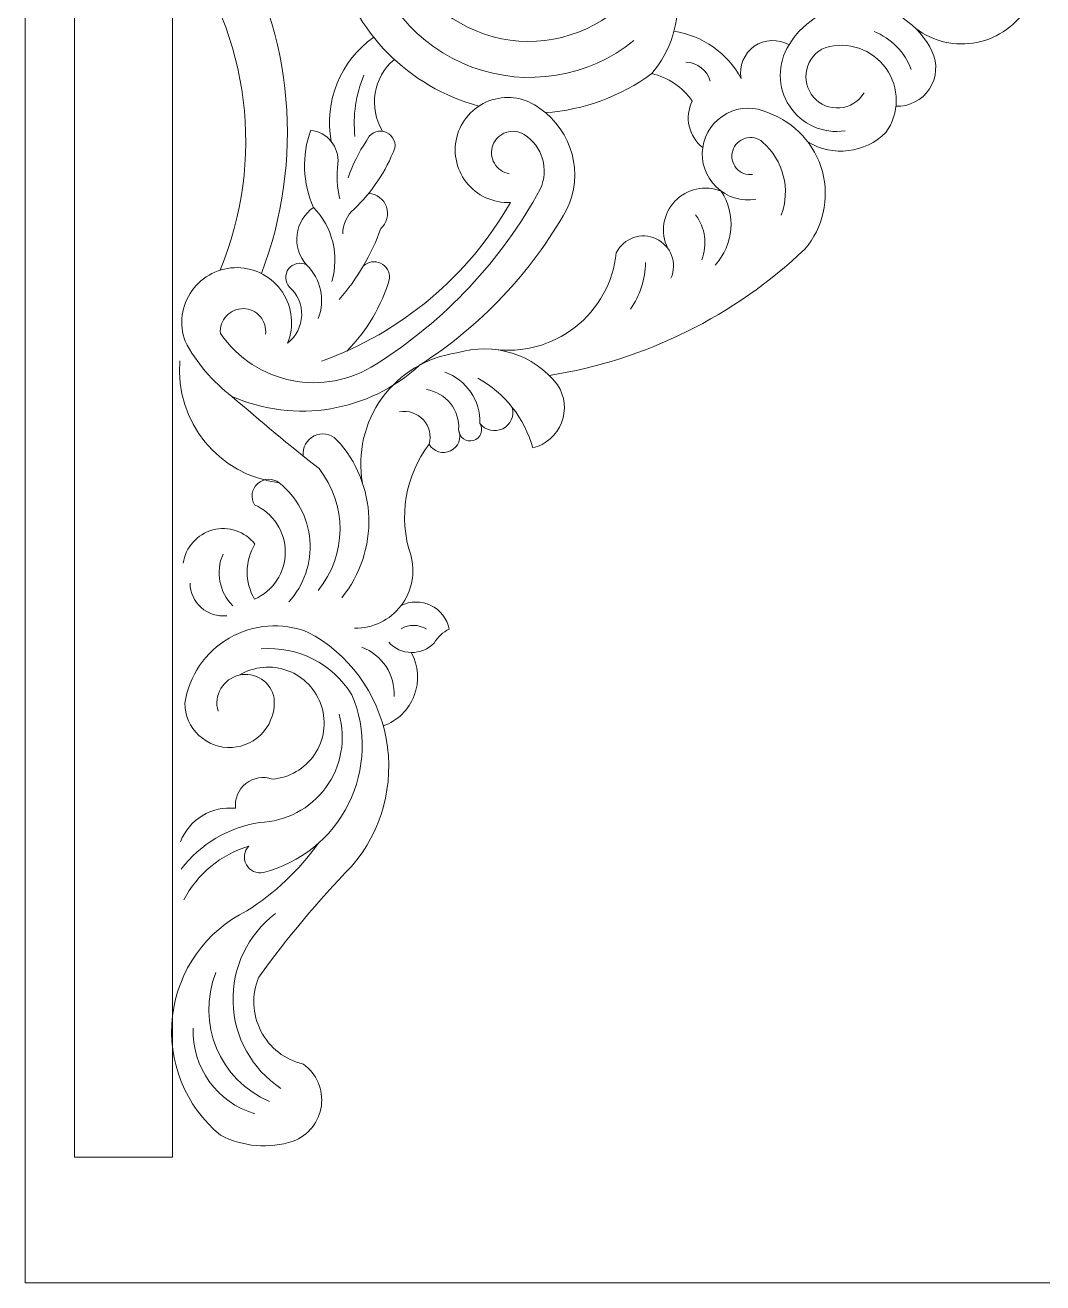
# Model space of a CAD drawing. Header units: millimetres. Extents: x 5152 to 5396, y 165 to 421.
# Drawn here: x 5152.3 to 5193.6, y 298.7 to 349.8 of the extents above; entities that cross this region are included whole.
import ezdxf

# ---------------------------------------------------------------- set-up
doc = ezdxf.new("R2010")
doc.units = ezdxf.units.MM
doc.header["$MEASUREMENT"] = 0
doc.layers.add('SITARA ALL', color=18, linetype='Continuous', true_color=0x000000)

msp = doc.modelspace()

# ---------------------------------------------------------------- linework, layer by layer
at = {"layer": 'SITARA ALL', "lineweight": 9}
for points, knots in [([(5152.3, 420.695), (5152.3, 420.695), (5396.3, 420.695), (5396.3, 420.695), (5396.3, 420.695), (5396.3, 298.695), (5396.3, 298.695), (5396.3, 298.695), (5152.3, 298.695), (5152.3, 298.695), (5152.3, 298.695), (5152.3, 420.695), (5152.3, 420.695)], [0, 0, 0, 0, 0.25, 0.25, 0.25, 0.5, 0.5, 0.5, 0.75, 0.75, 0.75, 1, 1, 1, 1]), ([(5158.284, 309.538), (5158.284, 309.538), (5158.284, 303.791), (5158.284, 303.791), (5158.284, 303.791), (5154.3, 303.791), (5154.3, 303.791), (5154.3, 303.791), (5154.3, 415.599), (5154.3, 415.599), (5154.3, 415.599), (5354.3, 415.599), (5354.3, 415.599), (5354.3, 415.599), (5354.3, 391.626), (5354.3, 391.626), (5354.3, 391.626), (5349.636, 391.626), (5349.636, 391.626), (5349.636, 391.626), (5349.636, 411.074), (5349.636, 411.074), (5349.636, 411.074), (5301.025, 411.074), (5301.025, 411.074), (5301.679, 410.889), (5302.203, 410.396), (5302.429, 409.755), (5302.655, 409.114), (5302.556, 408.402), (5302.163, 407.847), (5304.264, 410.007), (5307.224, 411.112), (5310.227, 410.858), (5311.335, 410.604), (5312.145, 409.652), (5312.219, 408.518), (5312.293, 407.383), (5311.613, 406.334), (5310.548, 405.938)], [0, 0, 0, 0, 0.071429, 0.071429, 0.071429, 0.142857, 0.142857, 0.142857, 0.214286, 0.214286, 0.214286, 0.285714, 0.285714, 0.285714, 0.357143, 0.357143, 0.357143, 0.428571, 0.428571, 0.428571, 0.5, 0.5, 0.5, 0.571429, 0.571429, 0.571429, 0.642857, 0.642857, 0.642857, 0.714286, 0.714286, 0.714286, 0.785714, 0.785714, 0.785714, 0.857143, 0.857143, 0.857143, 1, 1, 1, 1]), ([(5163.267, 411.074), (5163.267, 411.074), (5158.284, 411.074), (5158.284, 411.074), (5158.284, 411.074), (5158.284, 303.791), (5158.284, 303.791)], [0, 0, 0, 0, 0.333333, 0.333333, 0.333333, 1, 1, 1, 1]), ([(5166.49, 362.239), (5165.778, 359.291), (5166.062, 356.191), (5167.298, 353.421), (5167.736, 351.536), (5169.115, 350.013), (5170.948, 349.392), (5172.78, 348.771), (5174.802, 349.14), (5176.295, 350.37), (5176.621, 350.546), (5176.851, 350.858), (5176.922, 351.222), (5176.992, 351.586), (5176.896, 351.962), (5176.659, 352.247), (5176.422, 352.531), (5176.07, 352.695), (5175.7, 352.691), (5175.329, 352.688), (5174.98, 352.519), (5174.748, 352.23)], [0, 0, 0, 0, 0.125, 0.125, 0.125, 0.25, 0.25, 0.25, 0.375, 0.375, 0.375, 0.5, 0.5, 0.5, 0.625, 0.625, 0.625, 0.75, 0.75, 0.75, 1, 1, 1, 1]), ([(5161.892, 339.672), (5163.635, 344.239), (5163.197, 349.349), (5160.697, 353.551), (5162.44, 355.813), (5164.045, 358.179), (5165.504, 360.635), (5164.886, 359.185), (5164.57, 357.626), (5164.574, 356.05), (5164.473, 355.301), (5163.966, 354.669), (5163.257, 354.407), (5163.13, 354.242), (5163.103, 354.022), (5163.187, 353.831), (5163.271, 353.641), (5163.452, 353.512), (5163.66, 353.494), (5163.708, 352.976), (5163.47, 352.471), (5163.038, 352.18), (5162.842, 352.089), (5162.73, 351.879), (5162.763, 351.666), (5162.795, 351.452), (5162.965, 351.286), (5163.179, 351.257), (5164.391, 351.385), (5165.302, 352.422), (5165.268, 353.64)], [0, 0, 0, 0, 0.090909, 0.090909, 0.090909, 0.181818, 0.181818, 0.181818, 0.272727, 0.272727, 0.272727, 0.363636, 0.363636, 0.363636, 0.454545, 0.454545, 0.454545, 0.545455, 0.545455, 0.545455, 0.636364, 0.636364, 0.636364, 0.727273, 0.727273, 0.727273, 0.818182, 0.818182, 0.818182, 1, 1, 1, 1]), ([(5188.455, 349.618), (5189.164, 349.083), (5190.068, 348.877), (5190.939, 349.053), (5191.81, 349.229), (5192.564, 349.769), (5193.01, 350.538), (5195.427, 350.21), (5197.811, 351.323), (5199.109, 353.389), (5199.535, 354.227), (5199.541, 355.215), (5199.124, 356.057), (5198.707, 356.9), (5197.919, 357.496), (5196.994, 357.665)], [0, 0, 0, 0, 0.166667, 0.166667, 0.166667, 0.333333, 0.333333, 0.333333, 0.5, 0.5, 0.5, 0.666667, 0.666667, 0.666667, 1, 1, 1, 1]), ([(5177.734, 347.788), (5178.523, 348.711), (5178.894, 349.919), (5178.756, 351.125), (5178.618, 352.331), (5177.986, 353.425), (5177.008, 354.146)], [0, 0, 0, 0, 0.333333, 0.333333, 0.333333, 1, 1, 1, 1]), ([(5166.162, 353.154), (5166.588, 350.818), (5168.212, 348.88), (5170.439, 348.054), (5172.666, 347.228), (5175.161, 347.636), (5177.008, 349.128)], [0, 0, 0, 0, 0.333333, 0.333333, 0.333333, 1, 1, 1, 1]), ([(5187.649, 346.463), (5188.195, 346.443), (5188.711, 346.71), (5189.01, 347.166), (5189.309, 347.623), (5189.348, 348.202), (5189.112, 348.695), (5188.588, 349.792), (5187.503, 350.511), (5186.288, 350.565), (5185.073, 350.618), (5183.928, 349.999), (5183.309, 348.952), (5182.828, 348.194), (5182.833, 347.226), (5183.324, 346.475), (5183.815, 345.724), (5184.699, 345.33), (5185.586, 345.467)], [0, 0, 0, 0, 0.142857, 0.142857, 0.142857, 0.285714, 0.285714, 0.285714, 0.428571, 0.428571, 0.428571, 0.571429, 0.571429, 0.571429, 0.714286, 0.714286, 0.714286, 1, 1, 1, 1]), ([(5183.309, 348.952), (5182.869, 349.21), (5182.319, 349.188), (5181.9, 348.896), (5181.482, 348.604), (5181.271, 348.095), (5181.362, 347.593), (5180.807, 348.626), (5179.797, 349.335), (5178.637, 349.506)], [0, 0, 0, 0, 0.25, 0.25, 0.25, 0.5, 0.5, 0.5, 1, 1, 1, 1]), ([(5184.076, 345.015), (5185.094, 344.403), (5186.395, 344.558), (5187.239, 345.394), (5187.801, 346.172), (5187.804, 347.22), (5187.246, 348.001), (5186.689, 348.782), (5185.696, 349.12), (5184.778, 348.841), (5184.401, 348.685), (5184.122, 348.357), (5184.028, 347.96), (5183.934, 347.562), (5184.036, 347.144), (5184.302, 346.835), (5184.569, 346.525), (5184.967, 346.362), (5185.374, 346.396), (5185.781, 346.431), (5186.147, 346.658), (5186.357, 347.007)], [0, 0, 0, 0, 0.125, 0.125, 0.125, 0.25, 0.25, 0.25, 0.375, 0.375, 0.375, 0.5, 0.5, 0.5, 0.625, 0.625, 0.625, 0.75, 0.75, 0.75, 1, 1, 1, 1]), ([(5173.418, 346.204), (5174.979, 346.31), (5176.476, 346.86), (5177.734, 347.788), (5178.401, 347.635), (5178.988, 347.238), (5179.378, 346.676), (5179.055, 346.023), (5179.234, 345.234), (5179.807, 344.785)], [0, 0, 0, 0, 0.25, 0.25, 0.25, 0.5, 0.5, 0.5, 1, 1, 1, 1]), ([(5164.325, 336.108), (5167.571, 337.276), (5170.291, 339.562), (5172, 342.558), (5171.303, 342.522), (5170.633, 342.83), (5170.205, 343.381), (5169.777, 343.932), (5169.647, 344.658), (5169.855, 345.323), (5170.063, 345.989), (5170.584, 346.511), (5171.25, 346.72), (5171.915, 346.93), (5172.641, 346.8), (5173.193, 346.373), (5174.524, 345.461), (5174.985, 343.709), (5174.281, 342.258), (5172.836, 339.701), (5170.787, 337.536), (5168.315, 335.953), (5166.255, 334.051), (5163.26, 333.553), (5160.694, 334.683), (5159.907, 335.283), (5159.258, 336.046), (5158.792, 336.92), (5158.541, 337.609), (5158.646, 338.379), (5159.072, 338.976), (5159.498, 339.574), (5160.192, 339.923), (5160.925, 339.911), (5161.659, 339.898), (5162.34, 339.525), (5162.745, 338.913), (5163.151, 338.301), (5163.229, 337.529), (5162.954, 336.848), (5163.302, 337.118), (5163.511, 337.529), (5163.525, 337.969), (5163.54, 338.409), (5163.357, 338.833), (5163.028, 339.125), (5162.84, 339.33), (5162.827, 339.642), (5162.996, 339.863), (5163.166, 340.084), (5163.47, 340.152), (5163.718, 340.024)], [0, 0, 0, 0, 0.055556, 0.055556, 0.055556, 0.111111, 0.111111, 0.111111, 0.166667, 0.166667, 0.166667, 0.222222, 0.222222, 0.222222, 0.277778, 0.277778, 0.277778, 0.333333, 0.333333, 0.333333, 0.388889, 0.388889, 0.388889, 0.444444, 0.444444, 0.444444, 0.5, 0.5, 0.5, 0.555556, 0.555556, 0.555556, 0.611111, 0.611111, 0.611111, 0.666667, 0.666667, 0.666667, 0.722222, 0.722222, 0.722222, 0.777778, 0.777778, 0.777778, 0.833333, 0.833333, 0.833333, 0.888889, 0.888889, 0.888889, 1, 1, 1, 1]), ([(5173.579, 335.531), (5177.476, 336.158), (5181.091, 337.945), (5183.954, 340.663), (5184.693, 341.535), (5184.958, 342.713), (5184.661, 343.818), (5184.364, 344.922), (5183.546, 345.81), (5182.469, 346.195), (5181.934, 346.457), (5181.306, 346.447), (5180.78, 346.168), (5180.253, 345.889), (5179.892, 345.375), (5179.807, 344.785), (5179.723, 344.196), (5179.926, 343.601), (5180.353, 343.186), (5180.78, 342.771), (5181.379, 342.585), (5181.967, 342.685)], [0, 0, 0, 0, 0.125, 0.125, 0.125, 0.25, 0.25, 0.25, 0.375, 0.375, 0.375, 0.5, 0.5, 0.5, 0.625, 0.625, 0.625, 0.75, 0.75, 0.75, 1, 1, 1, 1]), ([(5162.057, 337.206), (5162.092, 337.466), (5162.014, 337.728), (5161.843, 337.927), (5161.672, 338.126), (5161.424, 338.242), (5161.162, 338.247), (5160.9, 338.252), (5160.649, 338.146), (5160.47, 337.954), (5160.292, 337.762), (5160.203, 337.503), (5160.227, 337.242), (5161.646, 335.175), (5164.452, 334.619), (5166.548, 335.994), (5169.34, 337.754), (5171.633, 340.198), (5173.212, 343.096), (5173.578, 343.896), (5173.301, 344.841), (5172.561, 345.316), (5172.341, 345.454), (5172.07, 345.486), (5171.824, 345.403), (5171.578, 345.32), (5171.381, 345.132), (5171.289, 344.889), (5171.197, 344.646), (5171.218, 344.375), (5171.347, 344.149), (5171.476, 343.924), (5171.699, 343.768), (5171.955, 343.724)], [0, 0, 0, 0, 0.083333, 0.083333, 0.083333, 0.166667, 0.166667, 0.166667, 0.25, 0.25, 0.25, 0.333333, 0.333333, 0.333333, 0.416667, 0.416667, 0.416667, 0.5, 0.5, 0.5, 0.583333, 0.583333, 0.583333, 0.666667, 0.666667, 0.666667, 0.75, 0.75, 0.75, 0.833333, 0.833333, 0.833333, 1, 1, 1, 1]), ([(5165.079, 342.702), (5164.961, 343.172), (5164.933, 343.659), (5164.998, 344.139), (5165.055, 344.813), (5164.568, 345.41), (5163.895, 345.487), (5163.519, 344.47), (5163.559, 343.346), (5164.008, 342.358)], [0, 0, 0, 0, 0.25, 0.25, 0.25, 0.5, 0.5, 0.5, 1, 1, 1, 1]), ([(5165.418, 343.562), (5165.589, 344.093), (5165.839, 344.596), (5166.159, 345.053), (5166.259, 345.344), (5166.567, 345.511), (5166.866, 345.436), (5167.165, 345.361), (5167.358, 345.07), (5167.31, 344.765), (5166.946, 343.829), (5166.381, 342.982), (5165.655, 342.287), (5165.363, 342.033), (5165.193, 341.665), (5165.191, 341.278)], [0, 0, 0, 0, 0.166667, 0.166667, 0.166667, 0.333333, 0.333333, 0.333333, 0.5, 0.5, 0.5, 0.666667, 0.666667, 0.666667, 1, 1, 1, 1]), ([(5182.996, 342.037), (5183.381, 343.091), (5183.08, 344.272), (5182.235, 345.01), (5182.042, 345.176), (5181.779, 345.234), (5181.534, 345.163), (5181.29, 345.092), (5181.097, 344.903), (5181.023, 344.659), (5180.949, 344.416), (5181.002, 344.152), (5181.166, 343.956), (5181.329, 343.761), (5181.58, 343.661), (5181.832, 343.691)], [0, 0, 0, 0, 0.166667, 0.166667, 0.166667, 0.333333, 0.333333, 0.333333, 0.5, 0.5, 0.5, 0.666667, 0.666667, 0.666667, 1, 1, 1, 1]), ([(5180.304, 340.015), (5181.07, 340.839), (5181.173, 342.079), (5180.552, 343.017), (5179.9, 343.281), (5179.154, 343.117), (5178.673, 342.604), (5178.192, 342.09), (5178.076, 341.335), (5178.382, 340.702)], [0, 0, 0, 0, 0.25, 0.25, 0.25, 0.5, 0.5, 0.5, 1, 1, 1, 1]), ([(5165.044, 338.614), (5165.787, 339.458), (5166.36, 340.437), (5166.734, 341.497), (5166.985, 341.715), (5167.078, 342.063), (5166.97, 342.377), (5166.861, 342.691), (5166.574, 342.907), (5166.242, 342.925)], [0, 0, 0, 0, 0.25, 0.25, 0.25, 0.5, 0.5, 0.5, 1, 1, 1, 1]), ([(5164.196, 337.846), (5164.493, 338.602), (5164.304, 339.462), (5163.718, 340.024), (5163.421, 340.362), (5163.284, 340.811), (5163.339, 341.256), (5163.394, 341.702), (5163.638, 342.103), (5164.008, 342.358), (5164.777, 341.561), (5165.06, 340.411), (5164.75, 339.347)], [0, 0, 0, 0, 0.2, 0.2, 0.2, 0.4, 0.4, 0.4, 0.6, 0.6, 0.6, 1, 1, 1, 1]), ([(5171.283, 336.597), (5172.471, 336.431), (5173.676, 336.753), (5174.622, 337.492), (5175.567, 338.231), (5176.172, 339.322), (5176.297, 340.516), (5176.591, 341.114), (5177.31, 341.367), (5177.914, 341.085), (5178.518, 340.803), (5178.785, 340.089), (5178.515, 339.479)], [0, 0, 0, 0, 0.2, 0.2, 0.2, 0.4, 0.4, 0.4, 0.6, 0.6, 0.6, 1, 1, 1, 1]), ([(5165.359, 336.526), (5166.18, 337.345), (5166.778, 338.36), (5167.094, 339.476), (5167.111, 339.736), (5166.966, 339.979), (5166.731, 340.089), (5166.495, 340.199), (5166.216, 340.154), (5166.028, 339.974)], [0, 0, 0, 0, 0.25, 0.25, 0.25, 0.5, 0.5, 0.5, 1, 1, 1, 1]), ([(5170.674, 335.423), (5171.769, 334.82), (5172.573, 333.799), (5172.905, 332.594), (5173.436, 332.725), (5173.871, 333.105), (5174.071, 333.615), (5174.272, 334.124), (5174.213, 334.698), (5173.914, 335.156), (5172.95, 336.393), (5171.324, 336.908), (5169.825, 336.448), (5168.606, 336.275), (5167.511, 335.616), (5166.789, 334.62), (5166.067, 333.623), (5165.78, 332.377), (5165.995, 331.166)], [0, 0, 0, 0, 0.142857, 0.142857, 0.142857, 0.285714, 0.285714, 0.285714, 0.428571, 0.428571, 0.428571, 0.571429, 0.571429, 0.571429, 0.714286, 0.714286, 0.714286, 1, 1, 1, 1]), ([(5172.076, 334.234), (5172.169, 333.89), (5172.005, 333.527), (5171.685, 333.37), (5171.365, 333.212), (5170.978, 333.304), (5170.762, 333.588), (5170.785, 334.515), (5170.214, 335.353), (5169.342, 335.67)], [0, 0, 0, 0, 0.25, 0.25, 0.25, 0.5, 0.5, 0.5, 1, 1, 1, 1]), ([(5167.501, 334.053), (5167.856, 334.12), (5168.22, 333.999), (5168.464, 333.733), (5168.708, 333.467), (5168.797, 333.093), (5168.699, 332.746), (5168.872, 332.44), (5169.252, 332.32), (5169.568, 332.472), (5169.885, 332.625), (5170.029, 332.996), (5169.897, 333.322), (5169.951, 334.125), (5169.384, 334.837), (5168.588, 334.961)], [0, 0, 0, 0, 0.166667, 0.166667, 0.166667, 0.333333, 0.333333, 0.333333, 0.5, 0.5, 0.5, 0.666667, 0.666667, 0.666667, 1, 1, 1, 1]), ([(5164.194, 326.809), (5165.366, 328.245), (5165.382, 330.301), (5164.229, 331.752), (5163.029, 332.702), (5161.85, 333.679), (5160.694, 334.683)], [0, 0, 0, 0, 0.333333, 0.333333, 0.333333, 1, 1, 1, 1]), ([(5169.897, 333.322), (5169.903, 333.177), (5169.976, 333.044), (5170.095, 332.961), (5170.213, 332.877), (5170.363, 332.853), (5170.501, 332.896), (5170.64, 332.938), (5170.751, 333.042), (5170.802, 333.178), (5170.853, 333.313), (5170.838, 333.465), (5170.762, 333.588)], [0, 0, 0, 0, 0.2, 0.2, 0.2, 0.4, 0.4, 0.4, 0.6, 0.6, 0.6, 1, 1, 1, 1]), ([(5165.151, 326.512), (5166.695, 328.403), (5166.609, 331.14), (5164.945, 332.926), (5164.704, 333.168), (5164.336, 333.231), (5164.029, 333.08), (5163.722, 332.93), (5163.546, 332.601), (5163.59, 332.262)], [0, 0, 0, 0, 0.25, 0.25, 0.25, 0.5, 0.5, 0.5, 1, 1, 1, 1]), ([(5165.675, 325.27), (5166.413, 325.263), (5167.11, 325.602), (5167.559, 326.188), (5168.007, 326.774), (5168.154, 327.536), (5167.954, 328.246), (5167.446, 329.777), (5167.726, 331.461), (5168.699, 332.746)], [0, 0, 0, 0, 0.25, 0.25, 0.25, 0.5, 0.5, 0.5, 1, 1, 1, 1]), ([(5163.001, 326.34), (5163.621, 327.019), (5163.932, 327.924), (5163.858, 328.841), (5163.784, 329.758), (5163.333, 330.602), (5162.612, 331.173), (5162.353, 331.377), (5161.985, 331.366), (5161.739, 331.146), (5161.492, 330.926), (5161.44, 330.562), (5161.614, 330.281), (5162.372, 329.946), (5162.861, 329.194), (5162.861, 328.365), (5162.861, 327.536), (5162.372, 326.785), (5161.614, 326.449), (5161.206, 327.139), (5161.212, 327.998), (5161.629, 328.683), (5161.226, 329.202), (5160.552, 329.431), (5159.917, 329.261), (5159.282, 329.092), (5158.811, 328.56), (5158.72, 327.908)], [0, 0, 0, 0, 0.1, 0.1, 0.1, 0.2, 0.2, 0.2, 0.3, 0.3, 0.3, 0.4, 0.4, 0.4, 0.5, 0.5, 0.5, 0.6, 0.6, 0.6, 0.7, 0.7, 0.7, 0.8, 0.8, 0.8, 1, 1, 1, 1]), ([(5158.992, 327.098), (5158.998, 326.718), (5159.164, 326.36), (5159.449, 326.109), (5159.734, 325.858), (5160.112, 325.739), (5160.489, 325.781)], [0, 0, 0, 0, 0.333333, 0.333333, 0.333333, 1, 1, 1, 1]), ([(5167.057, 324.706), (5167.292, 324.445), (5167.624, 324.294), (5167.974, 324.287), (5168.325, 324.28), (5168.662, 324.419), (5168.907, 324.67), (5169.051, 324.913), (5169.26, 325.11), (5169.511, 325.238), (5169.428, 325.657), (5169.154, 326.012), (5168.771, 326.198), (5168.387, 326.385), (5167.939, 326.381), (5167.559, 326.188)], [0, 0, 0, 0, 0.166667, 0.166667, 0.166667, 0.333333, 0.333333, 0.333333, 0.5, 0.5, 0.5, 0.666667, 0.666667, 0.666667, 1, 1, 1, 1]), ([(5164.201, 316.537), (5163.419, 315.446), (5162.435, 314.516), (5161.302, 313.797), (5159.638, 312.981), (5158.501, 311.379), (5158.284, 309.538), (5158.067, 307.697), (5158.797, 305.873), (5160.225, 304.692), (5161.136, 304.216), (5162.2, 304.127), (5163.177, 304.446), (5163.796, 304.677), (5164.237, 305.229), (5164.324, 305.884), (5164.412, 306.539), (5164.131, 307.188), (5163.594, 307.572), (5162.849, 307.745), (5162.218, 308.238), (5161.869, 308.918), (5161.52, 309.598), (5161.489, 310.398), (5161.783, 311.104), (5162.927, 312.692), (5164.185, 314.195), (5165.547, 315.601), (5166.784, 317.026), (5167.303, 318.935), (5166.956, 320.789), (5166.609, 322.644), (5165.436, 324.238), (5163.768, 325.118), (5162.723, 325.524), (5161.552, 325.434), (5160.582, 324.872), (5159.612, 324.31), (5158.951, 323.339), (5158.783, 322.231), (5158.786, 321.735), (5158.993, 321.262), (5159.354, 320.922), (5159.716, 320.581), (5160.201, 320.404), (5160.697, 320.432), (5161.192, 320.459), (5161.655, 320.688), (5161.977, 321.065), (5162.299, 321.443), (5162.453, 321.936), (5162.402, 322.43), (5162.347, 322.745), (5162.164, 323.024), (5161.897, 323.201), (5161.63, 323.379), (5161.302, 323.438), (5160.99, 323.366), (5160.677, 323.294), (5160.408, 323.097), (5160.246, 322.821), (5160.083, 322.545), (5160.041, 322.214), (5160.13, 321.906)], [0, 0, 0, 0, 0.045455, 0.045455, 0.045455, 0.090909, 0.090909, 0.090909, 0.136364, 0.136364, 0.136364, 0.181818, 0.181818, 0.181818, 0.227273, 0.227273, 0.227273, 0.272727, 0.272727, 0.272727, 0.318182, 0.318182, 0.318182, 0.363636, 0.363636, 0.363636, 0.409091, 0.409091, 0.409091, 0.454545, 0.454545, 0.454545, 0.5, 0.5, 0.5, 0.545455, 0.545455, 0.545455, 0.590909, 0.590909, 0.590909, 0.636364, 0.636364, 0.636364, 0.681818, 0.681818, 0.681818, 0.727273, 0.727273, 0.727273, 0.772727, 0.772727, 0.772727, 0.818182, 0.818182, 0.818182, 0.863636, 0.863636, 0.863636, 0.909091, 0.909091, 0.909091, 1, 1, 1, 1]), ([(5158.737, 314.243), (5159.291, 315.297), (5160.245, 316.084), (5161.385, 316.429), (5161.185, 316.228), (5161.142, 315.92), (5161.279, 315.672), (5161.416, 315.425), (5161.699, 315.297), (5161.975, 315.358), (5163.477, 315.738), (5164.737, 316.753), (5165.427, 318.14), (5166.116, 319.527), (5166.167, 321.144), (5165.564, 322.571), (5164.783, 323.831), (5163.365, 324.55), (5161.887, 324.436)], [0, 0, 0, 0, 0.142857, 0.142857, 0.142857, 0.285714, 0.285714, 0.285714, 0.428571, 0.428571, 0.428571, 0.571429, 0.571429, 0.571429, 0.714286, 0.714286, 0.714286, 1, 1, 1, 1]), ([(5166.836, 321.309), (5167.415, 321.513), (5167.876, 321.96), (5168.095, 322.534), (5168.314, 323.108), (5168.27, 323.749), (5167.974, 324.287)], [0, 0, 0, 0, 0.333333, 0.333333, 0.333333, 1, 1, 1, 1]), ([(5160.99, 323.366), (5161.586, 323.725), (5162.314, 323.791), (5162.965, 323.546), (5163.616, 323.3), (5164.119, 322.77), (5164.331, 322.107), (5164.542, 321.444), (5164.437, 320.72), (5164.048, 320.143), (5163.658, 319.566), (5163.026, 319.2), (5162.332, 319.148), (5161.966, 319.275), (5161.561, 319.206), (5161.259, 318.965), (5160.956, 318.724), (5160.797, 318.345), (5160.839, 317.96), (5159.872, 318.066), (5158.956, 317.51), (5158.605, 316.604)], [0, 0, 0, 0, 0.125, 0.125, 0.125, 0.25, 0.25, 0.25, 0.375, 0.375, 0.375, 0.5, 0.5, 0.5, 0.625, 0.625, 0.625, 0.75, 0.75, 0.75, 1, 1, 1, 1]), ([(5158.638, 315.495), (5159.414, 316.515), (5160.557, 317.193), (5161.824, 317.383), (5162.889, 317.42), (5163.877, 317.943), (5164.506, 318.803), (5165.135, 319.663), (5165.334, 320.763), (5165.045, 321.789)], [0, 0, 0, 0, 0.25, 0.25, 0.25, 0.5, 0.5, 0.5, 1, 1, 1, 1]), ([(5162.468, 313.686), (5161.341, 312.837), (5160.695, 311.495), (5160.738, 310.084), (5160.78, 308.673), (5161.503, 307.371), (5162.679, 306.591)], [0, 0, 0, 0, 0.333333, 0.333333, 0.333333, 1, 1, 1, 1])]:
    msp.add_open_spline(points, degree=3, knots=knots, dxfattribs=at)
for points in [[(5160.214, 339.807), (5162.052, 344.245), (5161.427, 349.317), (5158.562, 353.173)], [(5164.913, 352.339), (5165.653, 349.479), (5167.868, 347.238), (5170.72, 346.469)], [(5166.448, 349.269), (5165.1, 348.311), (5164.426, 346.663), (5164.72, 345.036)], [(5188.267, 347.961), (5188.001, 348.662), (5187.456, 349.22), (5186.761, 349.502)], [(5167.289, 348.365), (5166.433, 347.643), (5166.228, 346.407), (5166.806, 345.448)], [(5180.113, 347.483), (5179.981, 347.925), (5179.583, 348.235), (5179.121, 348.253)], [(5166.05, 347.72), (5165.721, 346.936), (5165.597, 346.082), (5165.688, 345.237)], [(5179.768, 340.23), (5180.003, 340.84), (5179.909, 341.528), (5179.517, 342.052)], [(5176.87, 338.229), (5177.27, 338.779), (5177.483, 339.442), (5177.478, 340.123)], [(5158.573, 336.13), (5158.38, 333.662), (5160.156, 331.48), (5162.612, 331.173)], [(5160.332, 328.281), (5160.017, 327.566), (5160.177, 326.731), (5160.735, 326.183)], [(5168.587, 325.229), (5168.278, 325.434), (5167.88, 325.442), (5167.562, 325.252)], [(5167.281, 322.499), (5167.322, 323.382), (5166.792, 324.19), (5165.966, 324.504)], [(5160.04, 311.288), (5159.234, 309.239), (5160.197, 306.923), (5162.221, 306.055)], [(5159.126, 309.04), (5159.062, 307.445), (5160.09, 306.011), (5161.623, 305.563)]]:
    msp.add_open_spline(points, degree=3, dxfattribs=at)

doc.saveas('drawing.dxf')
